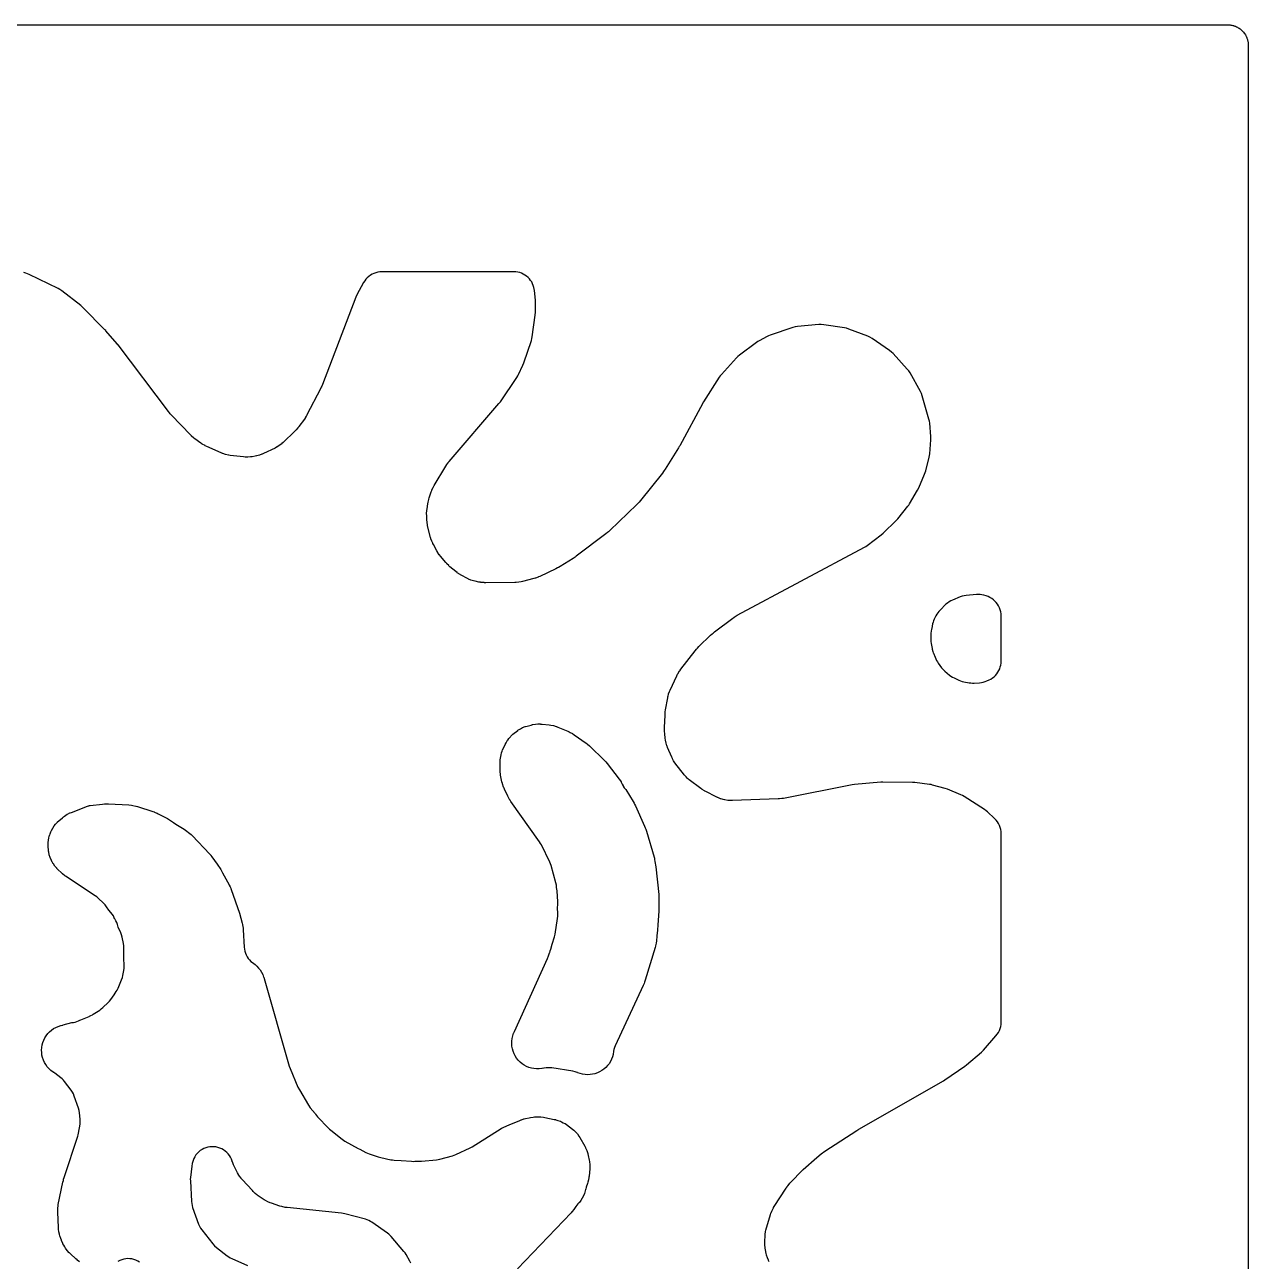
# Model space of a CAD drawing. Header units: millimetres. Extents: x 0 to 300, y 0 to 300.
# Drawn here: x 151.6 to 300.1, y 150 to 300.1 of the extents above; entities that cross this region are included whole.
import ezdxf

# ---------------------------------------------------------------- set-up
doc = ezdxf.new("R2010")
doc.units = ezdxf.units.MM
doc.layers.add('CUT', color=7, linetype='CONTINUOUS')

msp = doc.modelspace()

# ---------------------------------------------------------------- linework, layer by layer
at = {"layer": 'CUT'}
for points in [[(2.4114, 300.1485), (297.5886, 300.1485), (297.7814, 300.1391), (297.8958, 300.1333), (297.9051, 300.132), (297.9194, 300.1298), (297.9503, 300.1252), (298.0254, 300.1141), (298.1381, 300.0973), (298.2658, 300.0653), (298.3757, 300.0377), (298.4011, 300.0286), (298.4049, 300.0272), (298.448, 300.0118), (298.5003, 299.9931), (298.6063, 299.9551), (298.7267, 299.8981), (298.8277, 299.8503), (298.9428, 299.7813), (299.0378, 299.7243), (299.1466, 299.6436), (299.2345, 299.5783), (299.336, 299.4863), (299.416, 299.4138), (299.5093, 299.3109), (299.5805, 299.2322), (299.6647, 299.1186), (299.7264, 299.0354), (299.8008, 298.9112), (299.8523, 298.8253), (299.9151, 298.6924), (299.9163, 298.6899), (299.957, 298.6038), (299.9871, 298.5196), (299.9889, 298.5146), (299.9891, 298.5141), (300.0101, 298.4555), (300.0395, 298.3732), (300.0585, 298.2972), (300.0602, 298.2906), (300.0604, 298.2898), (300.0812, 298.2067), (300.099, 298.1356), (300.129, 297.9335), (300.135, 297.8932), (300.15, 297.5872), (300.15, 297.0119), (300.15, 297.0112), (300.15, 2.4114)], [(241.9802, 149.9378), (241.9013, 150.0955), (241.8878, 150.124), (241.7635, 150.4233), (241.6679, 150.7329), (241.66, 150.7634), (241.62, 150.9351), (241.5255, 151.388), (241.4906, 151.5807), (241.4852, 151.6153), (241.4457, 152.005), (241.444, 152.0399), (241.4398, 152.2245), (241.4815, 153.2739), (241.5394, 153.5747), (241.5467, 153.6051), (241.5918, 153.7742), (242.1424, 155.6645), (242.1981, 155.8396), (242.2089, 155.8706), (242.294, 156.0829), (242.5012, 156.5023), (242.507, 156.5121), (242.6035, 156.6684), (244.046, 158.8822), (244.1425, 159.0231), (244.1604, 159.0479), (244.1722, 159.0629), (244.1891, 159.084), (244.2113, 159.1116), (244.2345, 159.1405), (244.4071, 159.3555), (244.507, 159.4656), (246.1081, 161.1508), (247.7701, 162.6078), (248.2824, 163.0301), (248.4536, 163.1631), (248.5724, 163.25), (248.751, 163.3729), (252.6446, 165.8893), (252.73, 165.9429), (252.7885, 165.9785), (252.8753, 166.0298), (263.1312, 171.9021), (263.3075, 172.0131), (265.7349, 173.6858), (265.9462, 173.8487), (267.7603, 175.4086), (268, 175.6445), (269.5196, 177.3562), (269.6814, 177.5587), (269.8213, 177.7768), (269.9379, 178.0083), (270.03, 178.2506), (270.0964, 178.5011), (270.1366, 178.7571), (270.15, 179.0159), (270.15, 201.9288), (270.1369, 202.1848), (270.0976, 202.4381), (270.0326, 202.686), (269.9425, 202.926), (269.8284, 203.1555), (269.6913, 203.3721), (269.5328, 203.5735), (269.3545, 203.7577), (268.4894, 204.5639), (268.3197, 204.7085), (268.1377, 204.8374), (265.6613, 206.431), (265.4661, 206.5444), (265.2615, 206.6398), (263.6354, 207.3104), (263.3461, 207.4095), (261.8186, 207.8301), (261.6381, 207.8727), (261.4549, 207.9018), (259.6507, 208.1199), (259.3879, 208.1377), (255.8014, 208.1913), (255.5378, 208.1813), (252.3246, 207.8893), (252.0688, 207.8527), (243.7101, 206.2099), (243.5646, 206.1843), (243.5384, 206.1802), (243.245, 206.1463), (243.2186, 206.1443), (243.0711, 206.136), (237.5441, 205.9345), (237.3485, 205.9325), (237.3136, 205.933), (236.955, 205.9574), (236.6008, 206.019), (236.5668, 206.0268), (236.3772, 206.0753), (236.2873, 206.1009), (236.1142, 206.1545), (236.0835, 206.1649), (235.7463, 206.2969), (235.7167, 206.3102), (235.5532, 206.3883), (234.3045, 207.0225), (234.1582, 207.1009), (234.1323, 207.1155), (233.8508, 207.2914), (233.8263, 207.3082), (233.6917, 207.4053), (232.2732, 208.477), (232.1429, 208.58), (232.12, 208.599), (231.8936, 208.8039), (231.6862, 209.028), (231.667, 209.0507), (231.5626, 209.1798), (230.6455, 210.3663), (230.5505, 210.4948), (230.534, 210.5181), (230.3749, 210.7649), (230.2373, 211.0244), (230.225, 211.0502), (230.1593, 211.1958), (229.6457, 212.4025), (229.5774, 212.5749), (229.5659, 212.6059), (229.4641, 212.9311), (229.3949, 213.2647), (229.3898, 213.2975), (229.3656, 213.4813), (229.3028, 214.0735), (229.2839, 214.3463), (229.2778, 214.5318), (229.2789, 214.8053), (229.3386, 216.2907), (229.3565, 216.5354), (229.3741, 216.701), (229.408, 216.9441), (229.6603, 218.4039), (229.6921, 218.5665), (229.6984, 218.5955), (229.7765, 218.8898), (229.8803, 219.1761), (229.8917, 219.2035), (229.9583, 219.3551), (230.7736, 221.1041), (230.8671, 221.2908), (230.8847, 221.3236), (231.1019, 221.6799), (231.1231, 221.7106), (231.2463, 221.8791), (232.981, 224.1192), (233.1523, 224.3248), (233.2734, 224.46), (233.459, 224.6529), (234.8749, 226.0234), (235.0499, 226.1823), (235.1719, 226.2864), (235.3565, 226.434), (237.5899, 228.1073), (237.7048, 228.19), (237.7256, 228.2044), (237.9642, 228.3565), (237.9861, 228.3693), (238.1096, 228.4386), (253.5458, 236.712), (253.7137, 236.8106), (253.8735, 236.922), (255.5851, 238.2174), (255.8145, 238.4139), (257.3834, 239.9314), (257.5891, 240.1563), (258.8209, 241.6793), (258.9316, 241.827), (259.0311, 241.9824), (259.9922, 243.6138), (260.1353, 243.8961), (260.8603, 245.5839), (260.9333, 245.7753), (260.9905, 245.972), (261.4055, 247.6547), (261.4454, 247.85), (261.4697, 248.0479), (261.608, 249.7256), (261.6165, 249.9297), (261.6082, 250.1337), (261.4744, 251.7788), (261.4415, 252.0274), (261.3839, 252.2715), (260.57, 255.0822), (260.4741, 255.3536), (260.3478, 255.6121), (259.0811, 257.8648), (258.9277, 258.1046), (258.7481, 258.3253), (257.0292, 260.2077), (256.8236, 260.4084), (256.5963, 260.5842), (254.4678, 262.0428), (254.2184, 262.1931), (253.9533, 262.3134), (251.6477, 263.2016), (251.3853, 263.2864), (251.1151, 263.3418), (248.6044, 263.7135), (248.3107, 263.7394), (248.0159, 263.7305), (245.417, 263.4984), (245.1235, 263.4545), (244.8372, 263.3761), (242.1021, 262.4495), (241.9139, 262.3771), (241.7322, 262.2899), (240.761, 261.7744), (240.6015, 261.682), (240.4492, 261.5781), (238.366, 260.0415), (238.1721, 259.8828), (237.9951, 259.7056), (236.1775, 257.6939), (236.0442, 257.5333), (235.9247, 257.3622), (234.002, 254.3476), (233.9838, 254.3185), (233.9805, 254.3132), (233.9079, 254.1879), (231.1156, 249.0284), (231.0614, 248.9316), (231.0234, 248.8662), (230.9662, 248.7709), (229.3681, 246.195), (229.2444, 246.0084), (229.1567, 245.8842), (229.0222, 245.7053), (226.3569, 242.3736), (226.198, 242.1878), (226.0861, 242.0652), (225.9154, 241.8901), (222.6174, 238.7199), (222.4542, 238.572), (222.3405, 238.4749), (222.1689, 238.3369), (218.5636, 235.6065), (218.4181, 235.5017), (218.3176, 235.4329), (218.1672, 235.3352), (216.5881, 234.3615), (216.406, 234.2562), (216.2804, 234.1882), (216.0928, 234.0932), (214.1198, 233.1636), (213.9628, 233.094), (213.9345, 233.0822), (213.6119, 232.965), (213.5826, 232.9558), (213.4176, 232.9083), (212.0303, 232.5435), (211.8781, 232.5069), (211.8508, 232.5009), (211.5674, 232.4512), (211.2808, 232.4252), (211.2528, 232.4239), (211.0964, 232.4196), (207.5908, 232.3959), (207.3938, 232.3998), (207.3586, 232.4014), (206.9666, 232.4401), (206.9318, 232.4454), (206.7379, 232.4801), (206.2707, 232.5765), (206.1007, 232.6157), (206.0704, 232.6235), (205.7636, 232.7172), (205.4669, 232.8391), (205.4386, 232.8523), (205.2822, 232.9297), (204.6633, 233.254), (204.4861, 233.3531), (204.455, 233.3716), (204.1181, 233.5977), (204.0892, 233.6195), (203.9304, 233.7459), (203.2252, 234.339), (203.1033, 234.4462), (203.0819, 234.4658), (202.8526, 234.6953), (202.833, 234.7167), (202.726, 234.8387), (202.0694, 235.6208), (201.954, 235.7654), (201.934, 235.7917), (201.7253, 236.097), (201.708, 236.1252), (201.6151, 236.2852), (201.2157, 237.0147), (201.1428, 237.1547), (201.1303, 237.1801), (201.0128, 237.4455), (200.918, 237.7199), (200.9099, 237.747), (200.8679, 237.8992), (200.5488, 239.1577), (200.5068, 239.3428), (200.5001, 239.3761), (200.4445, 239.7515), (200.4412, 239.7852), (200.4277, 239.9746), (200.4007, 240.5646), (200.3968, 240.748), (200.3969, 240.7808), (200.416, 241.1472), (200.4193, 241.1798), (200.4422, 241.3618), (200.5373, 241.9913), (200.5659, 242.1553), (200.5716, 242.1846), (200.6503, 242.5079), (200.6586, 242.5365), (200.7087, 242.6953), (200.9569, 243.4258), (201.0256, 243.6117), (201.0387, 243.6445), (201.205, 244.0041), (201.2215, 244.0353), (201.3187, 244.2081), (202.7176, 246.5473), (202.8032, 246.6836), (202.819, 246.7076), (203.0071, 246.9685), (203.025, 246.9911), (203.1273, 247.1153), (209.1771, 254.1452), (209.3522, 254.3742), (211.3558, 257.3328), (211.4586, 257.4982), (211.5482, 257.6711), (212.0867, 258.8166), (212.1945, 259.0854), (213.1087, 261.8117), (213.1718, 262.0332), (213.2142, 262.2595), (213.5828, 264.889), (213.607, 265.2332), (213.6083, 266.4484), (213.5963, 266.6958), (213.4798, 267.8815), (213.4172, 268.2429), (213.4143, 268.2545), (213.3461, 268.4812), (213.2568, 268.7004), (213.1472, 268.9102), (213.0182, 269.1086), (212.871, 269.294), (212.707, 269.4646), (212.5275, 269.6189), (212.3343, 269.7556), (212.129, 269.8734), (211.9135, 269.9713), (211.6897, 270.0483), (211.4596, 270.1038), (211.2253, 270.1373), (210.9889, 270.1485), (194.9422, 270.1485), (194.6984, 270.1366), (194.4569, 270.101), (194.22, 270.0419), (193.9901, 269.9601), (193.7692, 269.8562), (193.5594, 269.7313), (193.3629, 269.5865), (193.1814, 269.4233), (193.0167, 269.2431), (192.8704, 269.0477), (192.7438, 268.839), (191.9369, 267.3488), (191.8007, 267.0527), (187.7468, 256.4708), (187.6653, 256.2748), (187.6062, 256.1434), (187.5138, 255.9524), (185.8639, 252.7759), (185.798, 252.6546), (185.7858, 252.6331), (185.6409, 252.3981), (185.6271, 252.3775), (185.5482, 252.2641), (184.8903, 251.3548), (184.7881, 251.2201), (184.7693, 251.1964), (184.5473, 250.9415), (184.5264, 250.9196), (184.407, 250.7999), (182.9699, 249.4229), (182.8232, 249.2896), (182.7964, 249.2665), (182.5083, 249.0437), (182.1982, 248.8524), (182.1671, 248.8355), (181.9907, 248.7451), (180.5816, 248.07), (180.4193, 247.9969), (180.3899, 247.9846), (180.0828, 247.8718), (179.7663, 247.7887), (179.7352, 247.782), (179.5602, 247.7492), (179.2163, 247.693), (179.0448, 247.669), (179.0141, 247.6654), (178.6966, 247.6433), (178.3784, 247.6506), (178.3475, 247.6527), (178.1751, 247.6686), (176.5518, 247.8563), (176.3643, 247.8828), (176.3309, 247.8884), (175.9909, 247.963), (175.6601, 248.0716), (175.6285, 248.0838), (175.4535, 248.1563), (173.6927, 248.939), (173.5186, 249.0218), (173.4879, 249.0374), (173.1537, 249.2292), (173.1247, 249.2479), (172.9654, 249.3564), (172.2676, 249.8587), (172.1309, 249.9619), (172.1069, 249.9809), (171.8485, 250.2054), (171.8263, 250.2266), (171.705, 250.3474), (169.4199, 252.7314), (169.2731, 252.8939), (169.1766, 253.007), (169.0395, 253.1778), (162.9225, 261.2677), (162.9036, 261.2924), (162.9, 261.297), (162.8169, 261.3985), (161.4496, 262.9816), (161.4279, 263.0064), (161.4242, 263.0105), (161.3306, 263.1104), (158.6429, 265.8256), (158.4056, 266.0367), (156.089, 267.847), (155.8724, 267.9985), (155.641, 268.1264), (152.141, 269.8246), (151.9451, 269.9096), (151.7427, 269.9775), (151.4894, 270.0505)], [(158.2596, 149.9411), (157.9735, 150.1529), (157.9468, 150.1749), (157.8005, 150.3019), (157.1564, 150.8907), (157.0218, 151.02), (156.9984, 151.0437), (156.7694, 151.2992), (156.567, 151.5762), (156.5487, 151.6041), (156.4501, 151.7626), (156.3365, 151.956), (156.2381, 152.1341), (156.2215, 152.1664), (156.0545, 152.5372), (156.0414, 152.5711), (155.9733, 152.7628), (155.8643, 153.098), (155.8156, 153.2602), (155.8075, 153.2894), (155.7384, 153.5928), (155.6968, 153.9012), (155.6942, 153.9314), (155.683, 154.1003), (155.6015, 155.9716), (155.598, 156.1262), (155.5979, 156.1539), (155.609, 156.438), (155.6435, 156.7202), (155.6479, 156.7475), (155.6761, 156.8995), (156.2346, 159.6), (156.2848, 159.8114), (156.323, 159.9539), (156.3853, 160.162), (158.0454, 165.1746), (158.1018, 165.3715), (158.1419, 165.5723), (158.3095, 166.6384), (158.3335, 166.8492), (158.3396, 167.0613), (158.3277, 167.2731), (158.2531, 168.0256), (158.2069, 168.3164), (158.1268, 168.5998), (157.6168, 170.0674), (157.516, 170.3142), (157.3895, 170.5489), (157.2388, 170.7687), (156.4382, 171.8121), (156.2937, 171.9839), (156.1344, 172.142), (155.9615, 172.2852), (155.2525, 172.8207), (155.1329, 172.9057), (155.0999, 172.9277), (155.0344, 172.9725), (154.7632, 173.1788), (154.5355, 173.3904), (154.3298, 173.6235), (154.1482, 173.8758), (153.9924, 174.1448), (153.8638, 174.4278), (153.7639, 174.7222), (153.6935, 175.025), (153.6533, 175.3333), (153.6438, 175.644), (153.665, 175.9541), (153.7167, 176.2606), (153.7984, 176.5606), (153.9094, 176.851), (154.0484, 177.129), (154.2143, 177.3919), (154.4053, 177.6372), (154.6195, 177.8624), (154.855, 178.0654), (155.1094, 178.2441), (155.3801, 178.3969), (155.6646, 178.5221), (155.9885, 178.6279), (156.0271, 178.6385), (156.1667, 178.6737), (156.1729, 178.6751), (156.2022, 178.6821), (156.2089, 178.6838), (156.2649, 178.6982), (157.3267, 178.9843), (157.5015, 179.0095), (157.715, 179.0498), (157.9241, 179.1085), (158.1274, 179.1851), (158.277, 179.2569), (158.41, 179.3033), (159.4141, 179.7374), (159.4503, 179.7522), (159.6387, 179.8386), (159.8193, 179.9404), (159.9232, 180.011), (160.6966, 180.5031), (160.8908, 180.64), (161.0711, 180.7948), (161.7267, 181.414), (161.8925, 181.5863), (162.041, 181.7736), (162.469, 182.3697), (162.5967, 182.5665), (162.6877, 182.7407), (162.8002, 182.9134), (162.9287, 183.1715), (163.3633, 184.1879), (163.4576, 184.447), (163.5228, 184.7149), (163.6295, 185.2899), (163.666, 185.582), (163.668, 185.8764), (163.6183, 186.828), (163.634, 187.1757), (163.6297, 187.4742), (163.619, 187.5534), (163.6232, 188.0667), (163.6127, 188.3175), (163.577, 188.5661), (163.4202, 189.3693), (163.3537, 189.6327), (163.2591, 189.8874), (162.9581, 190.5793), (162.8652, 190.8838), (162.7794, 191.1213), (162.6701, 191.349), (162.5384, 191.5645), (162.5145, 191.5994), (162.4706, 191.7003), (162.3546, 191.9332), (162.2149, 192.1528), (162.0532, 192.3567), (161.8046, 192.6386), (161.5185, 193.0574), (161.3553, 193.2707), (161.1702, 193.4652), (160.5204, 194.0786), (160.341, 194.2326), (160.1478, 194.3689), (159.4658, 194.8035), (156.6232, 196.7026), (156.4858, 196.7989), (156.4616, 196.8167), (156.2003, 197.0273), (156.1778, 197.0472), (156.0545, 197.1611), (155.6234, 197.5775), (155.4984, 197.7041), (155.4766, 197.7273), (155.2639, 197.9757), (155.0758, 198.2432), (155.0587, 198.2701), (154.967, 198.4225), (154.9403, 198.4693), (154.8438, 198.65), (154.8274, 198.6827), (154.6778, 199.0281), (154.5765, 199.3562), (154.5054, 199.7258), (154.5004, 199.762), (154.4783, 199.9657), (154.4495, 200.3209), (154.4395, 200.4937), (154.4384, 200.5246), (154.442, 200.8428), (154.4721, 201.1315), (154.5286, 201.4162), (154.6191, 201.7212), (154.6293, 201.7505), (154.6899, 201.9126), (154.776, 202.1278), (154.8455, 202.2903), (154.8586, 202.319), (155.0072, 202.608), (155.167, 202.8576), (155.3495, 203.0912), (155.5728, 203.3271), (155.5956, 203.349), (155.7259, 203.4685), (156.1686, 203.8558), (156.2959, 203.9623), (156.3191, 203.9809), (156.528, 204.1332), (156.5559, 204.1506), (156.5761, 204.1631), (156.5927, 204.1735), (156.7575, 204.2761), (156.8041, 204.3041), (157.0784, 204.4377), (157.1056, 204.4495), (157.2593, 204.5121), (159.2164, 205.2591), (159.3836, 205.3184), (159.4137, 205.3283), (159.5279, 205.3599), (161.0194, 205.5113), (161.2919, 205.5289), (161.4771, 205.5341), (161.7367, 205.532), (161.7419, 205.5318), (161.7447, 205.5318), (161.7584, 205.5313), (161.7843, 205.5304), (164.2356, 205.421), (164.5404, 205.3824), (164.7115, 205.3566), (164.742, 205.3513), (165.0797, 205.2763), (165.1095, 205.2682), (165.2755, 205.2191), (167.1568, 204.6146), (167.3117, 204.5611), (167.3392, 204.5509), (167.6413, 204.4238), (167.6678, 204.4112), (167.8144, 204.3379), (168.9265, 203.7508), (169.2934, 203.516), (169.6729, 203.2732), (169.9575, 203.0911), (170.9561, 202.4523), (171.8082, 201.8034), (171.9126, 201.7001), (174.0774, 199.4248), (174.1884, 199.3029), (174.2078, 199.2806), (174.3319, 199.1248), (174.945, 198.2281), (175.3865, 197.5608), (175.4782, 197.4152), (175.5382, 197.3148), (175.623, 197.1651), (176.4047, 195.7094), (176.417, 195.6854), (176.5307, 195.4471), (176.6017, 195.2858), (176.6113, 195.2612), (176.6625, 195.1234), (177.6546, 192.2822), (177.9846, 191.0651), (178.0308, 190.8751), (178.0381, 190.841), (178.1006, 190.4552), (178.1044, 190.4205), (178.1204, 190.2256), (178.2378, 188.1365), (178.2635, 187.8931), (178.3129, 187.6534), (178.3854, 187.4196), (178.4805, 187.1941), (178.5972, 186.9789), (178.7343, 186.7762), (178.8906, 186.5879), (179.0646, 186.4157), (179.2546, 186.2614), (179.5622, 186.0356), (179.7885, 185.8332), (179.9943, 185.6099), (180.1775, 185.3678), (180.3466, 185.0928), (180.488, 184.8051), (180.6005, 184.5125), (180.6099, 184.4846), (180.6586, 184.3278), (183.7138, 173.6846), (183.8129, 173.4036), (184.7747, 171.1209), (184.9386, 170.7992), (186.0636, 168.9365), (186.2717, 168.6421), (186.8486, 167.9398), (186.9046, 167.858), (187.0222, 167.6998), (187.152, 167.5514), (188.4701, 166.1589), (188.6028, 166.0287), (188.7448, 165.9088), (190.1301, 164.8245), (190.2944, 164.7062), (190.4678, 164.6017), (192.0967, 163.7073), (192.2888, 163.6124), (192.3008, 163.6076), (193.0254, 163.2095), (193.2257, 163.1108), (193.434, 163.0304), (194.5224, 162.6653), (194.818, 162.5858), (196.049, 162.3348), (196.2451, 162.3028), (196.4432, 162.2865), (197.3165, 162.2497), (198.5521, 162.1426), (198.759, 162.1333), (198.9659, 162.1411), (199.2855, 162.1665), (199.4341, 162.1603), (199.7678, 162.1685), (201.5945, 162.336), (201.8037, 162.3642), (202.0098, 162.4098), (203.5146, 162.8108), (203.731, 162.879), (203.9402, 162.9667), (205.66, 163.7804), (205.9061, 163.9141), (209.4502, 166.1067), (209.5779, 166.1823), (209.5873, 166.1876), (210.2095, 166.4711), (210.3437, 166.5322), (210.406, 166.5606), (210.427, 166.5702), (211.7244, 167.1121), (211.876, 167.1716), (211.9033, 167.1817), (212.2136, 167.2807), (212.2417, 167.2883), (212.3998, 167.3276), (212.8352, 167.4259), (212.9857, 167.4566), (213.0128, 167.4616), (213.3171, 167.5044), (213.3444, 167.5071), (213.4977, 167.5192), (213.7785, 167.5355), (213.9425, 167.5414), (213.9718, 167.5418), (214.2734, 167.5329), (214.573, 167.4977), (214.6019, 167.493), (214.7633, 167.4632), (215.883, 167.2309), (216.0349, 167.1961), (216.0619, 167.1893), (216.3366, 167.108), (216.6035, 167.0043), (216.6291, 166.9931), (216.7705, 166.9277), (216.9789, 166.826), (217.1666, 166.7278), (217.1996, 166.7093), (217.5569, 166.4819), (217.5875, 166.4599), (217.756, 166.3314), (218.1225, 166.035), (218.2538, 165.9238), (218.2768, 165.9034), (218.5034, 165.6829), (218.6909, 165.4636), (218.8735, 165.2055), (218.8901, 165.1796), (218.9795, 165.0327), (219.5814, 163.9908), (219.6775, 163.8137), (219.6938, 163.7816), (219.8436, 163.443), (219.9562, 163.0902), (219.9652, 163.0554), (220.0108, 162.8591), (220.1286, 162.2822), (220.1601, 162.1069), (220.165, 162.0754), (220.1997, 161.7499), (220.2034, 161.4226), (220.2023, 161.3908), (220.1916, 161.213), (220.1191, 160.3472), (220.103, 160.1936), (220.0996, 160.1662), (220.0527, 159.8862), (219.983, 159.6111), (219.9751, 159.5846), (219.928, 159.4376), (219.7707, 158.9795), (219.702, 158.7413), (219.695, 158.7118), (219.6938, 158.7066), (219.661, 158.566), (219.5615, 158.2219), (219.4435, 157.9302), (219.295, 157.6487), (219.1188, 157.3837), (218.8973, 157.1143), (218.8745, 157.0892), (218.767, 156.9771), (218.6258, 156.8165), (218.4988, 156.6444), (218.3524, 156.427), (218.262, 156.2986), (218.2453, 156.276), (218.0487, 156.0312), (218.0302, 156.0101), (217.9244, 155.894), (211.439, 149.0751)], [(198.4801, 149.7867), (198.3612, 150.0231), (197.9135, 150.8077), (197.7841, 151.011), (197.6357, 151.2009), (196.0886, 152.9953), (195.9472, 153.1463), (195.7938, 153.2851), (195.6294, 153.4106), (193.7483, 154.7281), (193.5648, 154.8451), (193.3718, 154.9457), (193.1708, 155.0291), (192.9633, 155.0947), (190.4707, 155.7649), (190.2742, 155.8094), (190.0747, 155.8378), (183.4559, 156.5116), (183.2499, 156.5384), (183.2133, 156.5442), (182.8073, 156.6317), (182.7715, 156.6415), (182.5728, 156.702), (181.566, 157.0392), (181.4109, 157.0949), (181.3834, 157.1055), (181.1056, 157.2266), (180.8396, 157.3715), (180.8143, 157.3868), (180.6751, 157.475), (179.9439, 157.9613), (179.8162, 158.0501), (179.7936, 158.0665), (179.5693, 158.2441), (179.3605, 158.4397), (179.341, 158.4596), (179.2343, 158.5729), (177.9952, 159.9439), (177.8889, 160.0667), (177.8703, 160.0891), (177.69, 160.3272), (177.5309, 160.58), (177.5165, 160.6053), (177.4391, 160.7481), (177.0373, 161.5297), (176.9578, 161.6939), (176.9443, 161.7236), (176.8098, 162.0627), (176.7993, 162.0936), (176.7768, 162.1652), (176.69, 162.3994), (176.5804, 162.6238), (176.4489, 162.8362), (176.2968, 163.0343), (176.1258, 163.2164), (175.9374, 163.3804), (175.7336, 163.5248), (175.5164, 163.6482), (175.288, 163.7492), (175.0507, 163.827), (174.8067, 163.8807), (174.5586, 163.9098), (174.3089, 163.914), (174.06, 163.8933), (173.8144, 163.8478), (173.5746, 163.778), (173.3429, 163.6847), (173.1217, 163.5687), (172.9131, 163.4312), (172.7194, 163.2736), (172.5423, 163.0974), (172.3837, 162.9044), (172.2451, 162.6966), (172.128, 162.476), (172.0335, 162.2448), (171.9625, 162.0053), (171.9284, 161.865), (171.8736, 161.5565), (171.7173, 160.1769), (171.7025, 159.9688), (171.7051, 159.7601), (171.841, 157.255), (171.8657, 157.0146), (171.9135, 156.7777), (171.984, 156.5466), (172.7146, 154.509), (172.8187, 154.2615), (172.9486, 154.0266), (173.1031, 153.807), (174.4372, 152.1111), (174.6374, 151.8861), (174.8631, 151.6867), (176.1935, 150.6475), (176.3658, 150.5243), (176.5478, 150.4162), (176.7383, 150.3238), (178.6515, 149.4946)], [(165.5451, 149.9019), (165.3285, 150.0307), (165.1, 150.137), (164.8619, 150.2197), (164.6168, 150.2781), (164.367, 150.3115), (164.1151, 150.3196), (163.8637, 150.3023), (163.6153, 150.2597), (163.3725, 150.1924), (163.1376, 150.101), (162.9132, 149.9864)]]:
    msp.add_lwpolyline(points, dxfattribs=at)
for points in [[(262.5157, 222.6091), (262.9247, 222.0614), (263.1134, 221.8374), (263.3269, 221.637), (263.8755, 221.1796), (264.0495, 221.047), (264.2344, 220.9301), (264.4288, 220.8298), (265.023, 220.5556), (265.2125, 220.4774), (265.4077, 220.415), (265.6074, 220.3688), (266.2466, 220.2482), (266.4532, 220.2181), (266.6616, 220.2054), (266.8704, 220.2101), (267.5363, 220.2529), (267.759, 220.2773), (267.9785, 220.3215), (268.1933, 220.3852), (268.4014, 220.4679), (268.6757, 220.5912), (268.8888, 220.6996), (269.0905, 220.8279), (269.2791, 220.9748), (269.4528, 221.1391), (269.61, 221.3193), (269.7493, 221.5136), (269.8694, 221.7203), (269.9692, 221.9376), (270.0477, 222.1634), (270.1044, 222.3957), (270.1386, 222.6323), (270.15, 222.8711), (270.15, 222.9349), (270.15, 228.2038), (270.15, 228.3763), (270.1375, 228.626), (270.1001, 228.8731), (270.0383, 229.1153), (269.9525, 229.3501), (269.8438, 229.5752), (269.7131, 229.7883), (269.5618, 229.9873), (269.3913, 230.1701), (269.2035, 230.3351), (269.0001, 230.4804), (268.7833, 230.6047), (268.5551, 230.7068), (268.3178, 230.7855), (268.0312, 230.8649), (267.8165, 230.9144), (267.5983, 230.9447), (267.3783, 230.9557), (267.1582, 230.9473), (265.9116, 230.8447), (265.6595, 230.8109), (265.4121, 230.7518), (265.1721, 230.6678), (264.2429, 230.2886), (264.0267, 230.188), (263.821, 230.0673), (263.6277, 229.9276), (263.4486, 229.77), (262.7315, 229.0757), (262.581, 228.9167), (262.4451, 228.7452), (262.3247, 228.5625), (262.2207, 228.3699), (262.0281, 227.9725), (261.9456, 227.7826), (261.8791, 227.5865), (261.829, 227.3857), (261.7189, 226.8501), (261.6897, 226.7451), (261.6481, 226.5096), (261.6291, 226.2711), (261.6042, 225.4774), (261.6073, 225.2509), (261.631, 225.0256), (261.6749, 224.8034), (261.7756, 224.3931), (261.7864, 224.3084), (261.8488, 224.0476), (261.9127, 223.8683), (261.9242, 223.8293), (262.0062, 223.6209), (262.0389, 223.5555), (262.2122, 223.1409), (262.2987, 222.9555), (262.4001, 222.7779)], [(211.3028, 214.3387), (211.4531, 214.4506), (211.4804, 214.4699), (211.7713, 214.6542), (212.0522, 214.795), (212.3739, 214.9179), (212.4057, 214.9283), (212.5853, 214.9818), (213.0811, 215.1163), (213.2489, 215.1578), (213.2791, 215.1645), (213.5922, 215.2191), (213.8813, 215.2424), (214.1991, 215.2386), (214.23, 215.2369), (214.4023, 215.2229), (215.2768, 215.1316), (215.4558, 215.1085), (215.4877, 215.1036), (215.813, 215.0376), (216.1304, 214.9406), (216.1607, 214.9297), (216.3291, 214.8646), (217.5335, 214.3654), (217.6897, 214.2956), (217.831, 214.2234), (218.1097, 214.0705), (218.1406, 214.0513), (218.3108, 213.9391), (219.7684, 212.9194), (219.8958, 212.8262), (219.9183, 212.809), (220.1608, 212.607), (220.1817, 212.588), (220.2964, 212.4795), (221.8604, 210.9358), (222.0304, 210.7566), (222.1417, 210.6313), (222.2995, 210.4412), (223.7863, 208.5262), (223.9129, 208.3532), (223.9954, 208.2333), (224.0087, 208.2127), (224.0209, 208.1736), (224.1183, 207.9447), (224.2379, 207.7265), (224.2534, 207.7012), (224.3914, 207.4996), (224.5483, 207.3125), (224.5818, 207.2796), (225.461, 205.8321), (225.5747, 205.6313), (225.6476, 205.4926), (225.7487, 205.2852), (226.8459, 202.8461), (226.9408, 202.6148), (227, 202.4558), (227.0793, 202.2187), (228.0225, 199.0504), (228.0487, 198.9545), (228.0555, 198.7919), (228.0891, 198.5516), (228.2158, 197.8834), (228.5747, 194.5291), (228.5799, 194.2916), (228.5828, 194.1625), (228.5843, 194.0917), (228.5866, 193.9916), (228.5933, 193.6855), (228.5989, 193.4353), (228.5884, 192.527), (228.4644, 190.8715), (228.4159, 190.2242), (228.4134, 190.1909), (228.3618, 189.5017), (228.2945, 188.8529), (228.2716, 188.674), (228.2667, 188.6421), (228.1952, 188.2887), (228.1873, 188.2575), (228.1389, 188.0837), (226.9336, 184.1282), (226.8499, 183.884), (226.7874, 183.7203), (226.6871, 183.4824), (223.2896, 176.1422), (223.2061, 175.9387), (223.1408, 175.7287), (223.0942, 175.5138), (223.0224, 175.0943), (222.9426, 174.8064), (222.8333, 174.5221), (222.697, 174.2497), (222.5349, 173.9918), (222.3487, 173.7507), (222.14, 173.5288), (221.9109, 173.3282), (221.6634, 173.1506), (221.3999, 172.9978), (221.1228, 172.8713), (220.8348, 172.7721), (220.5385, 172.7013), (220.2368, 172.6594), (219.9325, 172.6469), (219.6284, 172.664), (219.3273, 172.7103), (219.0322, 172.7856), (218.7172, 172.8994), (218.7064, 172.9039), (218.6817, 172.9139), (218.4116, 173.006), (218.1327, 173.0668), (215.5763, 173.4727), (215.35, 173.4981), (215.1223, 173.5028), (214.8951, 173.4868), (214.6703, 173.4502), (214.6112, 173.4378), (214.4264, 173.4037), (214.3932, 173.3985), (214.0498, 173.3617), (213.7347, 173.3596), (213.421, 173.3891), (213.1118, 173.4498), (212.8103, 173.5411), (212.5194, 173.6622), (212.2421, 173.8118), (211.9811, 173.9884), (211.7391, 174.1902), (211.5186, 174.4152), (211.3216, 174.6611), (211.1503, 174.9255), (211.0063, 175.2058), (210.891, 175.499), (210.8057, 175.8023), (210.7512, 176.1126), (210.7279, 176.4269), (210.7363, 176.7418), (210.7761, 177.0544), (210.847, 177.3614), (210.958, 177.6885), (210.9704, 177.7197), (211.044, 177.8926), (215.0873, 186.7681), (215.2042, 187.0775), (215.3226, 187.4671), (215.3318, 187.4872), (215.4095, 187.6792), (215.4711, 187.8769), (215.6412, 188.5154), (215.9105, 189.4011), (215.9877, 189.7366), (216.2894, 191.6394), (216.3162, 191.8898), (216.3178, 192.1417), (216.2805, 192.9808), (216.3076, 193.2551), (216.3194, 193.4617), (216.314, 193.6686), (216.2275, 194.9536), (216.197, 195.2092), (216.1779, 195.2942), (216.1732, 195.4005), (216.144, 195.6857), (216.0825, 195.9657), (215.4992, 198.0424), (215.43, 198.2525), (215.3425, 198.4556), (214.3239, 200.5599), (214.225, 200.7443), (214.1109, 200.9198), (210.6118, 205.8391), (210.5168, 205.9793), (210.5004, 206.0047), (210.3298, 206.2971), (210.3158, 206.3239), (210.2406, 206.4756), (209.834, 207.3446), (209.7506, 207.5366), (209.7367, 207.5712), (209.6027, 207.9677), (209.5927, 208.0036), (209.5425, 208.2069), (209.4073, 208.828), (209.3675, 209.0404), (209.3615, 209.0785), (209.3188, 209.5084), (209.3172, 209.5468), (209.3145, 209.763), (209.3294, 210.6785), (209.3372, 210.8675), (209.3395, 210.9013), (209.3837, 211.2769), (209.3894, 211.3103), (209.4257, 211.496), (209.4349, 211.5374), (209.4777, 211.7109), (209.4861, 211.7417), (209.5518, 211.9445), (209.6177, 212.096), (209.8761, 212.6474), (209.9177, 212.7298), (210.0452, 212.9608), (210.2304, 213.2582), (210.2532, 213.2905), (210.3871, 213.4681), (210.5589, 213.6825), (210.6349, 213.7718), (210.835, 213.964), (210.8604, 213.986), (211.0057, 214.1059)]]:
    msp.add_lwpolyline(points, close=True, dxfattribs=at)

doc.saveas('drawing.dxf')
